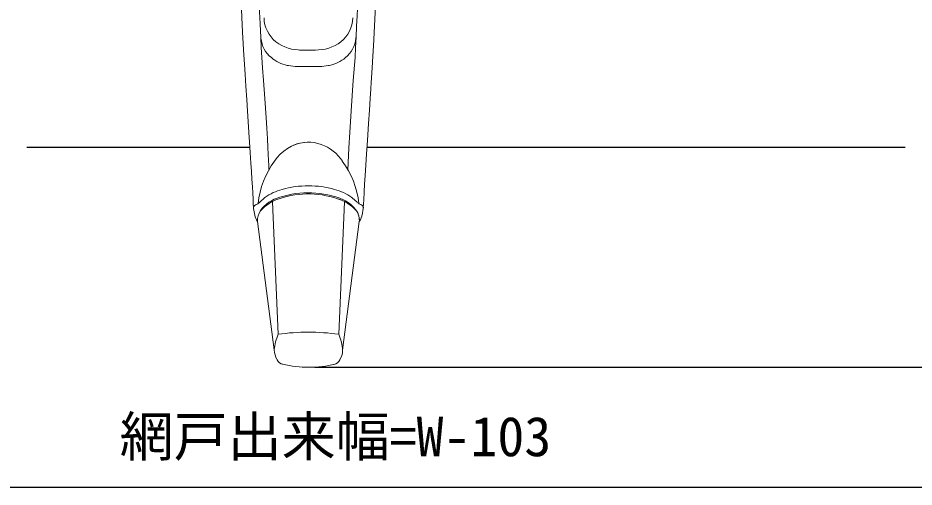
# Model space of a CAD drawing. Units: millimetres, scale not verified. Extents: x -525 to 525, y -783 to 778.
# Drawn here: x -70.9 to 78.5, y -544.5 to -466.2 of the extents above; entities that cross this region are included whole.
import ezdxf
from ezdxf.enums import TextEntityAlignment as Align

# ---------------------------------------------------------------- set-up
doc = ezdxf.new("R2010")
doc.units = ezdxf.units.MM
doc.header["$LTSCALE"] = 4
doc.layers.add('0-5_YKK_13', color=4, linetype='Continuous', lineweight=18)
doc.layers.add('0-7_YKK_D', color=6, linetype='Continuous')
doc.layers.add('0-9_YSS_K', color=3, linetype='Continuous')
doc.styles.add('ＭＳ ゴシック', font='')
doc.styles.get('ＭＳ ゴシック').set_extended_font_data('MS Gothic')

msp = doc.modelspace()

# ---------------------------------------------------------------- linework, layer by layer
at = {"layer": '0-5_YKK_13'}
for p, q in [((-30.373, -469.621), (-30.402, -469.464)), ((-14.567, -469.621), (-14.538, -469.464)), ((-23.95, -471.578), (-21.276, -471.58)), ((-25.797, -474.173), (-25.996, -474.136)), ((-20.618, -474.325), (-24.307, -474.326)), ((-19.143, -474.173), (-18.944, -474.136)), ((-27.52, -519.013), (-28.48, -496.882)), ((-17.42, -519.013), (-16.459, -496.882)), ((-31.411, -499.134), (-31.612, -498.004)), ((-13.523, -499.14), (-13.327, -498.004)), ((-28.165, -521.6), (-30.951, -500.166)), ((-16.776, -521.639), (-13.988, -500.166))]:
    msp.add_line(p, q, dxfattribs=at)
for points in [[(-13.317, -497.898), (-13.247, -496.601), (-13.178, -495.255), (-13.105, -493.976), (-13.015, -492.528), (-12.908, -490.78), (-12.789, -488.893), (-12.644, -486.651), (-12.458, -483.85), (-12.305, -481.592), (-12.175, -479.679), (-12.065, -478.06), (-11.991, -476.94), (-11.991, -477.066), (-11.835, -474.531), (-11.713, -472.615), (-11.61, -470.867), (-11.496, -468.724), (-11.39, -466.419), (-11.292, -464.041), (-11.207, -461.841), (-11.113, -459.251), (-11.003, -456.179), (-10.97, -454.819)], [(-14.532, -469.387), (-14.44, -467.666), (-14.351, -465.826), (-14.258, -463.577), (-14.206, -462.248), (-14.104, -459.316), (-14.002, -456.383), (-14.001, -456.348)], [(-30.835, -459.316), (-30.733, -462.248), (-30.616, -465.213), (-30.523, -467.212), (-30.402, -469.464)], [(-31.621, -497.862), (-31.654, -497.266), (-31.697, -496.468), (-31.753, -495.424), (-31.808, -494.432), (-31.886, -493.151), (-31.967, -491.822), (-32.053, -490.45), (-32.167, -488.659), (-32.278, -486.929), (-32.382, -485.358), (-32.507, -483.486), (-32.623, -481.771), (-32.754, -479.856), (-32.904, -477.627), (-33.036, -475.622), (-33.143, -473.946), (-33.238, -472.449), (-33.45, -468.588), (-33.717, -462.266)], [(-29.041, -491.53), (-29.082, -490.781), (-29.12, -490.028), (-29.172, -489.029), (-29.236, -487.788), (-29.308, -486.416), (-29.406, -484.642), (-29.51, -482.886), (-29.612, -481.289), (-29.725, -479.651), (-29.833, -478.169), (-29.948, -476.635), (-30.109, -474.526), (-30.24, -472.808), (-30.324, -471.133), (-30.399, -469.485)], [(-15.901, -491.624), (-15.71, -487.891), (-15.572, -485.318), (-15.356, -481.726), (-14.992, -476.637), (-14.699, -472.808), (-14.616, -471.133), (-14.533, -469.415)]]:
    msp.add_lwpolyline(points, dxfattribs=at)
for centre, radius, start, end in [((-24.542, -466.039), 5.33, 181.90475, 231.16262), ((-20.387, -466.039), 5.33, 308.83738, 358.09525), ((-25.839, -469.254), 4.548, 184.61846, 232.01356), ((-23.774, -464.861), 6.722, 232.45365, 271.67849), ((-21.155, -464.861), 6.722, 268.32151, 307.54635), ((-19.1, -469.254), 4.548, 307.98644, 355.38154), ((-24.883, -468.528), 5.717, 228.94047, 258.78237), ((-20.056, -468.528), 5.717, 281.21763, 311.05953), ((-23.614, -460.21), 14.133, 261.11556, 267.12956), ((-21.326, -460.21), 14.133, 272.87044, 278.88444), ((-22.178, -494.047), 7.128, 97.65788, 146.5772), ((-22.478, -492.778), 5.843, 68.59227, 114.96267), ((-22.751, -494.047), 7.128, 33.4228, 70.27182), ((-16.186, -498.82), 14.772, 143.84574, 173.7047), ((-28.743, -498.82), 14.772, 6.2953, 36.15426), ((-22.915, -507.484), 13.233, 88.04831, 107.22412), ((-22.014, -507.484), 13.233, 72.77588, 91.95169), ((-24.813, -502.983), 8.385, 103.94165, 125.70126), ((-22.47, -510.938), 15.344, 69.00703, 108.44514), ((-22.505, -510.955), 15.55, 67.76079, 107.61826), ((-20.116, -502.983), 8.385, 54.29874, 76.05835), ((-34.014, -491.753), 6.286, 295.10981, 298.3932), ((-31.811, -495.598), 1.86, 295.35381, 303.4599), ((-31.745, -495.715), 1.726, 303.85629, 318.65586), ((-25.618, -501.965), 6.043, 105.28166, 143.73956), ((-25.325, -502.927), 6.843, 106.98546, 138.53866), ((-349.981, -147.699), 473.297, 312.46336, 312.58537), ((-19.603, -502.927), 6.843, 41.46134, 73.01454), ((-19.21, -501.871), 5.906, 36.10157, 63.98911), ((305.052, -147.699), 473.297, 227.41463, 227.53664), ((-13.183, -495.715), 1.726, 221.34414, 236.14371), ((-13.118, -495.598), 1.86, 236.5401, 244.64619), ((-10.915, -491.753), 6.286, 241.6068, 244.89019), ((-31.094, -497.908), 0.527, 118.64041, 190.56298), ((-28.152, -500.002), 2.815, 145.23222, 183.34045), ((-28.141, -500.002), 2.815, 145.23222, 183.34045), ((-16.788, -500.002), 2.815, 356.65955, 34.76778), ((-16.67, -499.9), 2.695, 0.27735, 33.59123), ((-13.835, -497.908), 0.527, 349.43702, 61.35959), ((-28.905, -498.636), 2.555, 191.11171, 216.78306), ((-16.059, -498.61), 2.591, 323.08704, 352.20277), ((-20.554, -522.172), 7.631, 155.52364, 175.70316), ((-22.469, -554.146), 35.494, 81.82315, 98.18098), ((-24.742, -522.193), 7.982, 3.28317, 23.48157), ((-24.199, -521.388), 3.972, 183.06142, 207.71551), ((-19.789, -521.658), 3.018, 326.8514, 358.50656), ((-26.523, -522.757), 1.284, 204.30576, 260.63944), ((-22.449, -505.441), 19.072, 256.92811, 283.46293), ((-18.391, -522.82), 1.229, 278.1767, 337.2336)]:
    msp.add_arc(centre, radius, start, end, dxfattribs=at)
at = {"layer": '0-7_YKK_D'}
for p, q in [((-21.384, -524.512), (244.004, -524.512)), ((-123.5, -544.512), (123.497, -544.512))]:
    msp.add_line(p, q, dxfattribs=at)
at = {"layer": '0-9_YSS_K'}
for p, q in [((-69.382, -487.8), (-32.222, -487.8)), ((-12.718, -487.8), (76.977, -487.8))]:
    msp.add_line(p, q, dxfattribs=at)

# ---------------------------------------------------------------- texts
at = {"layer": '0-7_YKK_D', "style": 'ＭＳ ゴシック'}
msp.add_text('網戸出来幅=W-103', height=6.598, dxfattribs=at).set_placement((-53.925, -541.336), align=Align.BOTTOM_LEFT)

doc.saveas('drawing.dxf')
